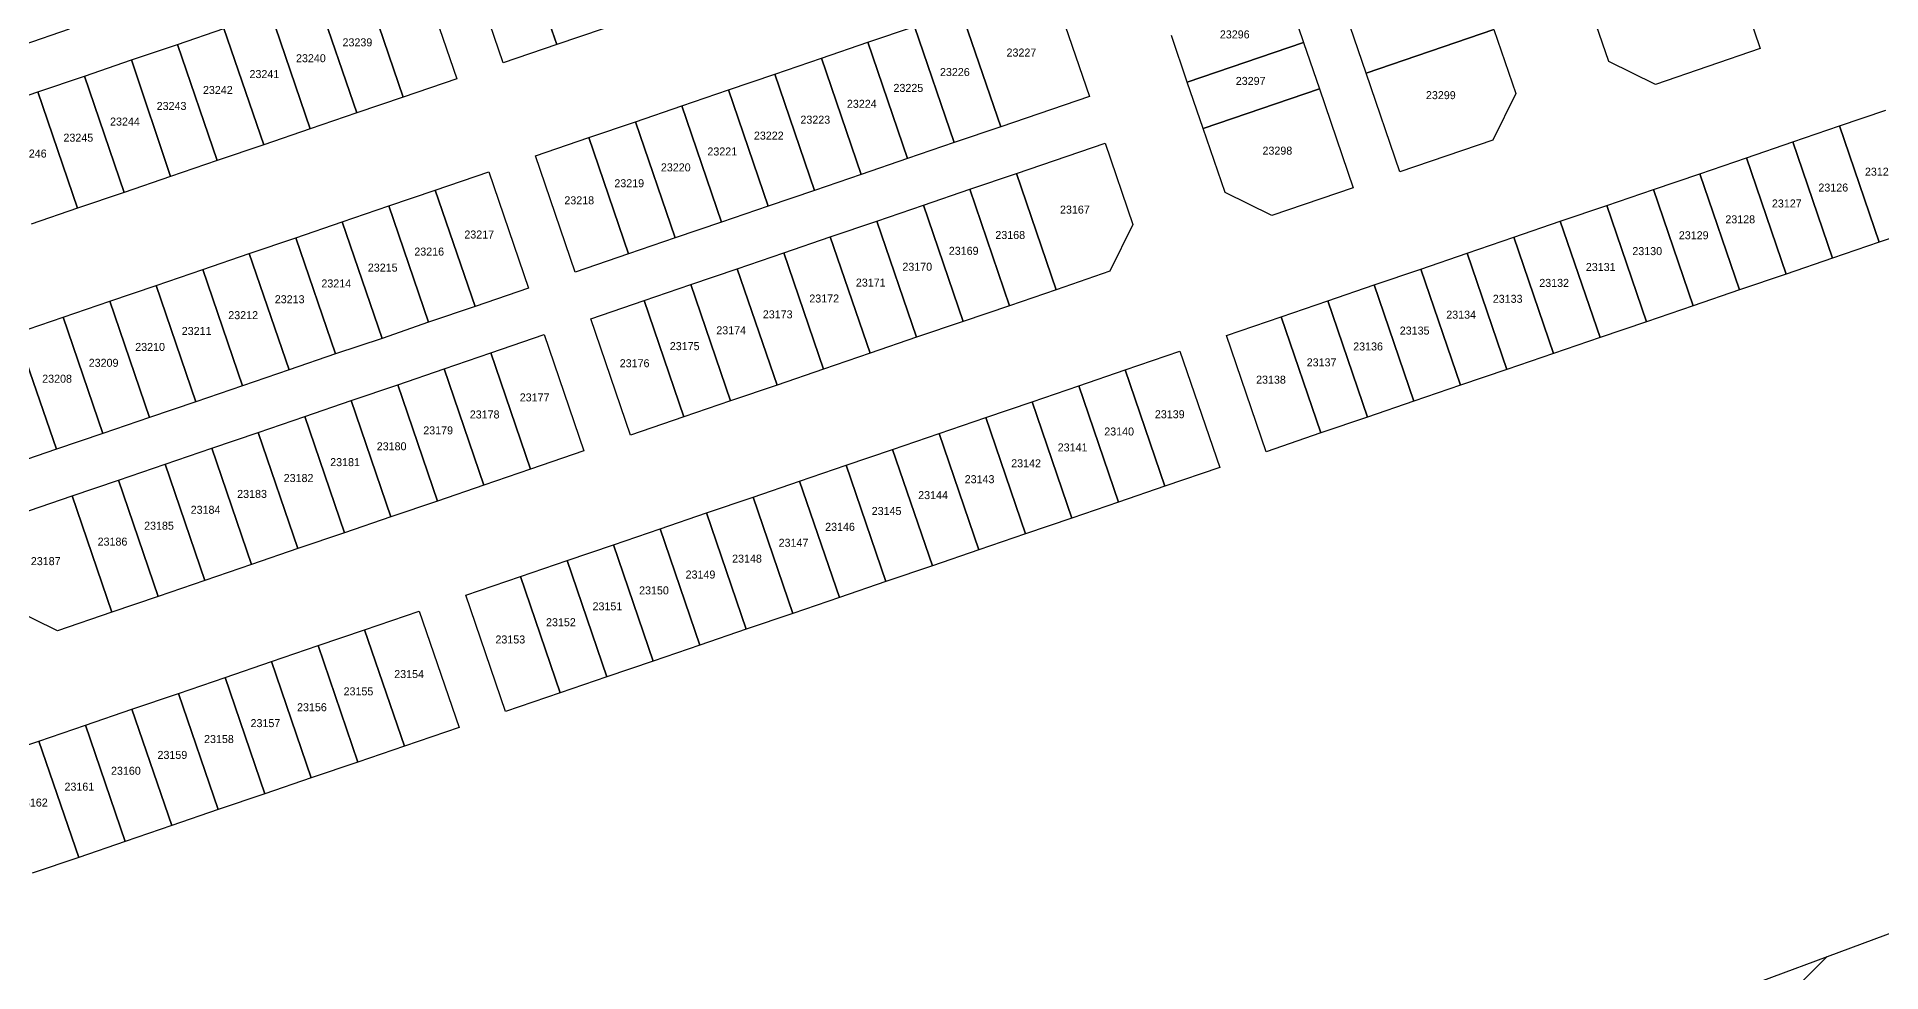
# Model space of a CAD drawing. Header units: metres. Extents: x -750 to 1235, y -4011 to -2636.
# Drawn here: x -498 to -455.68, y -2767.37 to -2745.91 of the extents above; entities that cross this region are included whole.
import ezdxf

# ---------------------------------------------------------------- set-up
doc = ezdxf.new("R2010")
doc.units = ezdxf.units.M
doc.header["$MEASUREMENT"] = 0
for name, color, linetype in [('EDIT2', 7, 'CONTINUOUS'), ('LOTS', 8, 'CONTINUOUS'), ('NO_LOT', 7, 'CONTINUOUS')]:
    doc.layers.add(name, color=color, linetype=linetype)
doc.styles.add('MtXpl_MS_Shell_Dlg_2', font='')
doc.styles.get('MtXpl_MS_Shell_Dlg_2').set_extended_font_data('MS Shell Dlg 2')

msp = doc.modelspace()

# ---------------------------------------------------------------- hatches: boundary and pattern name
at = {"layer": 'EDIT2'}
h = msp.add_hatch(dxfattribs=at)
h.set_pattern_fill('ANSI31', color=20, scale=20)
h.set_pattern_definition([(45, (-7466.406, -4264.5997), (-1.76776695, 1.76776695), [])])
h.paths.add_polyline_path([(-636.424, -2721.829), (-497.101, -2781.909), (-426.172, -2755.61), (-450.436, -2784.074), (-458.086, -2791.605), (-464.836, -2798.251), (-471.548, -2809.24), (-473.809, -2815.5), (-480.555, -2828.362), (-490.486, -2834.337), (-495.562, -2831.511), (-499.898, -2836.45), (-510.029, -2847.989), (-522.095, -2861.783), (-531.838, -2872.929), (-538.181, -2881.312), (-536.39, -2886.166), (-669.227, -2903.454), (-660.329, -2888.897), (-667.879, -2875.366), (-680.158, -2853.378), (-684.271, -2846.318), (-696.325, -2825.627), (-698.629, -2814.608), (-687.643, -2800.273), (-671.925, -2805.167), (-674.041, -2784.622), (-674.279, -2779.985), (-674.791, -2770.017), (-662.431, -2742.029), (-660.368, -2741.277), (-641.627, -2734.434)])

# ---------------------------------------------------------------- linework, layer by layer
at = {"layer": 'LOTS', "color": 7}
for p, q in [((-486.068, -2746.092), (-486.979, -2743.424)), ((-486.979, -2743.424), (-486.068, -2746.092)), ((-489.274, -2744.207), (-488.363, -2746.875)), ((-487.295, -2746.511), (-488.207, -2743.843)), ((-459.232, -2743.917), (-458.457, -2746.184)), ((-489.59, -2747.295), (-490.501, -2744.627)), ((-490.501, -2744.627), (-489.59, -2747.295)), ((-490.657, -2747.659), (-491.568, -2744.991)), ((-491.568, -2744.991), (-490.657, -2747.659)), ((-469.299, -2744.972), (-468.934, -2746.039)), ((-461.932, -2746.478), (-462.434, -2745.01)), ((-491.724, -2748.024), (-492.636, -2745.355)), ((-492.636, -2745.355), (-491.724, -2748.024)), ((-476.795, -2745.308), (-475.883, -2747.976)), ((-475.883, -2747.976), (-476.795, -2745.308)), ((-474.486, -2745.413), (-473.848, -2747.281)), ((-497.251, -2745.74), (-498.318, -2746.105)), ((-494.77, -2746.085), (-493.703, -2745.72)), ((-492.791, -2748.388), (-493.703, -2745.72)), ((-493.703, -2745.72), (-492.791, -2748.388)), ((-485.001, -2745.727), (-486.068, -2746.092)), ((-478.929, -2746.037), (-477.862, -2745.672)), ((-477.862, -2745.672), (-476.95, -2748.34)), ((-476.95, -2748.34), (-477.862, -2745.672)), ((-471.603, -2746.951), (-471.967, -2745.884)), ((-467.502, -2746.744), (-467.866, -2745.677)), ((-467.502, -2746.744), (-464.567, -2745.742)), ((-464.567, -2745.742), (-467.502, -2746.744)), ((-464.567, -2745.742), (-464.066, -2747.209)), ((-495.822, -2746.443), (-494.77, -2746.085)), ((-493.859, -2748.753), (-494.77, -2746.085)), ((-494.77, -2746.085), (-493.859, -2748.753)), ((-486.068, -2746.092), (-487.295, -2746.511)), ((-479.996, -2746.401), (-478.929, -2746.037)), ((-478.929, -2746.037), (-478.018, -2748.705)), ((-478.018, -2748.705), (-478.929, -2746.037)), ((-468.934, -2746.039), (-471.603, -2746.951)), ((-471.603, -2746.951), (-468.934, -2746.039)), ((-468.934, -2746.039), (-468.57, -2747.107)), ((-458.457, -2746.184), (-460.859, -2747.005)), ((-496.904, -2746.814), (-495.822, -2746.443)), ((-494.926, -2749.117), (-495.822, -2746.443)), ((-495.822, -2746.443), (-494.926, -2749.117)), ((-482.13, -2747.13), (-481.063, -2746.766)), ((-481.063, -2746.766), (-479.996, -2746.401)), ((-481.063, -2746.766), (-480.152, -2749.434)), ((-480.152, -2749.434), (-481.063, -2746.766)), ((-479.996, -2746.401), (-479.085, -2749.069)), ((-479.085, -2749.069), (-479.996, -2746.401)), ((-466.727, -2749.012), (-467.502, -2746.744)), ((-460.859, -2747.005), (-461.932, -2746.478)), ((-499.039, -2747.543), (-497.972, -2747.178)), ((-497.972, -2747.178), (-496.904, -2746.814)), ((-497.061, -2749.846), (-497.972, -2747.178)), ((-497.972, -2747.178), (-497.061, -2749.846)), ((-495.993, -2749.482), (-496.904, -2746.814)), ((-496.904, -2746.814), (-495.993, -2749.482)), ((-488.363, -2746.875), (-489.59, -2747.295)), ((-483.198, -2747.495), (-482.13, -2747.13)), ((-482.13, -2747.13), (-481.219, -2749.799)), ((-481.219, -2749.799), (-482.13, -2747.13)), ((-471.238, -2748.018), (-471.603, -2746.951)), ((-468.57, -2747.107), (-471.238, -2748.018)), ((-471.238, -2748.018), (-468.57, -2747.107)), ((-468.57, -2747.107), (-467.795, -2749.374)), ((-464.066, -2747.209), (-464.593, -2748.283)), ((-489.59, -2747.295), (-490.657, -2747.659)), ((-484.265, -2747.859), (-483.198, -2747.495)), ((-483.198, -2747.495), (-482.286, -2750.163)), ((-482.286, -2750.163), (-483.198, -2747.495)), ((-473.848, -2747.281), (-475.883, -2747.976)), ((-456.641, -2747.958), (-455.574, -2747.594)), ((-491.724, -2748.024), (-492.791, -2748.388)), ((-490.657, -2747.659), (-491.724, -2748.024)), ((-485.332, -2748.224), (-484.265, -2747.859)), ((-484.265, -2747.859), (-483.354, -2750.527)), ((-483.354, -2750.527), (-484.265, -2747.859)), ((-475.883, -2747.976), (-476.95, -2748.34)), ((-470.737, -2749.485), (-471.238, -2748.018)), ((-457.709, -2748.323), (-456.641, -2747.958)), ((-455.73, -2750.626), (-456.641, -2747.958)), ((-456.641, -2747.958), (-455.73, -2750.626)), ((-492.791, -2748.388), (-493.859, -2748.753)), ((-486.559, -2748.643), (-485.332, -2748.224)), ((-485.332, -2748.224), (-484.421, -2750.892)), ((-484.421, -2750.892), (-485.332, -2748.224)), ((-476.95, -2748.34), (-478.018, -2748.705)), ((-475.523, -2749.045), (-473.488, -2748.35)), ((-473.488, -2748.35), (-472.85, -2750.217)), ((-464.593, -2748.283), (-466.727, -2749.012)), ((-458.776, -2748.687), (-457.709, -2748.323)), ((-456.797, -2750.991), (-457.709, -2748.323)), ((-457.709, -2748.323), (-456.797, -2750.991)), ((-493.859, -2748.753), (-494.926, -2749.117)), ((-485.648, -2751.311), (-486.559, -2748.643)), ((-478.018, -2748.705), (-479.085, -2749.069)), ((-459.843, -2749.052), (-458.776, -2748.687)), ((-457.865, -2751.355), (-458.776, -2748.687)), ((-458.776, -2748.687), (-457.865, -2751.355)), ((-494.926, -2749.117), (-495.993, -2749.482)), ((-488.854, -2749.427), (-487.626, -2749.007)), ((-487.626, -2749.007), (-486.715, -2751.676)), ((-479.085, -2749.069), (-480.152, -2749.434)), ((-476.59, -2749.409), (-475.523, -2749.045)), ((-474.612, -2751.713), (-475.523, -2749.045)), ((-475.523, -2749.045), (-474.612, -2751.713)), ((-460.91, -2749.416), (-459.843, -2749.052)), ((-458.932, -2751.72), (-459.843, -2749.052)), ((-459.843, -2749.052), (-458.932, -2751.72)), ((-495.993, -2749.482), (-497.061, -2749.846)), ((-489.921, -2749.791), (-488.854, -2749.427)), ((-488.854, -2749.427), (-487.942, -2752.095)), ((-487.942, -2752.095), (-488.854, -2749.427)), ((-480.152, -2749.434), (-481.219, -2749.799)), ((-477.658, -2749.774), (-476.59, -2749.409)), ((-475.684, -2752.08), (-476.59, -2749.409)), ((-476.59, -2749.409), (-475.684, -2752.08)), ((-469.663, -2750.012), (-470.737, -2749.485)), ((-467.795, -2749.374), (-469.663, -2750.012)), ((-461.978, -2749.781), (-460.91, -2749.416)), ((-459.999, -2752.085), (-460.91, -2749.416)), ((-460.91, -2749.416), (-459.999, -2752.085)), ((-497.061, -2749.846), (-498.128, -2750.211)), ((-492.056, -2750.52), (-490.988, -2750.156)), ((-490.988, -2750.156), (-489.921, -2749.791)), ((-490.988, -2750.156), (-490.072, -2752.834)), ((-490.072, -2752.834), (-490.988, -2750.156)), ((-489.921, -2749.791), (-489.01, -2752.459)), ((-489.01, -2752.459), (-489.921, -2749.791)), ((-482.286, -2750.163), (-483.354, -2750.527)), ((-481.219, -2749.799), (-482.286, -2750.163)), ((-479.792, -2750.503), (-478.725, -2750.138)), ((-478.725, -2750.138), (-477.658, -2749.774)), ((-477.813, -2752.806), (-478.725, -2750.138)), ((-478.725, -2750.138), (-477.813, -2752.806)), ((-476.746, -2752.442), (-477.658, -2749.774)), ((-477.658, -2749.774), (-476.746, -2752.442)), ((-464.112, -2750.51), (-463.045, -2750.145)), ((-463.045, -2750.145), (-461.978, -2749.781)), ((-462.133, -2752.813), (-463.045, -2750.145)), ((-463.045, -2750.145), (-462.133, -2752.813)), ((-461.066, -2752.449), (-461.978, -2749.781)), ((-461.978, -2749.781), (-461.066, -2752.449)), ((-493.123, -2750.885), (-492.056, -2750.52)), ((-492.056, -2750.52), (-491.144, -2753.188)), ((-491.144, -2753.188), (-492.056, -2750.52)), ((-483.354, -2750.527), (-484.421, -2750.892)), ((-480.859, -2750.867), (-479.792, -2750.503)), ((-478.88, -2753.171), (-479.792, -2750.503)), ((-479.792, -2750.503), (-478.88, -2753.171)), ((-472.85, -2750.217), (-473.377, -2751.291)), ((-465.179, -2750.874), (-464.112, -2750.51)), ((-463.201, -2753.178), (-464.112, -2750.51)), ((-464.112, -2750.51), (-463.201, -2753.178)), ((-454.663, -2750.262), (-455.73, -2750.626)), ((-494.19, -2751.249), (-493.123, -2750.885)), ((-493.123, -2750.885), (-492.211, -2753.553)), ((-492.211, -2753.553), (-493.123, -2750.885)), ((-484.421, -2750.892), (-485.648, -2751.311)), ((-481.926, -2751.232), (-480.859, -2750.867)), ((-479.948, -2753.535), (-480.859, -2750.867)), ((-480.859, -2750.867), (-479.948, -2753.535)), ((-466.246, -2751.239), (-465.179, -2750.874)), ((-464.268, -2753.542), (-465.179, -2750.874)), ((-465.179, -2750.874), (-464.268, -2753.542)), ((-456.797, -2750.991), (-457.865, -2751.355)), ((-455.73, -2750.626), (-456.797, -2750.991)), ((-495.257, -2751.614), (-494.19, -2751.249)), ((-494.19, -2751.249), (-493.279, -2753.917)), ((-493.279, -2753.917), (-494.19, -2751.249)), ((-482.994, -2751.596), (-481.926, -2751.232)), ((-481.015, -2753.9), (-481.926, -2751.232)), ((-481.926, -2751.232), (-481.015, -2753.9)), ((-473.377, -2751.291), (-474.612, -2751.713)), ((-467.314, -2751.604), (-466.246, -2751.239)), ((-465.335, -2753.907), (-466.246, -2751.239)), ((-466.246, -2751.239), (-465.335, -2753.907)), ((-457.865, -2751.355), (-458.932, -2751.72)), ((-496.324, -2751.978), (-495.257, -2751.614)), ((-495.257, -2751.614), (-494.346, -2754.282)), ((-494.346, -2754.282), (-495.257, -2751.614)), ((-486.715, -2751.676), (-487.942, -2752.095)), ((-484.061, -2751.961), (-482.994, -2751.596)), ((-482.082, -2754.264), (-482.994, -2751.596)), ((-482.994, -2751.596), (-482.082, -2754.264)), ((-474.612, -2751.713), (-475.684, -2752.08)), ((-468.381, -2751.968), (-467.314, -2751.604)), ((-466.403, -2754.272), (-467.314, -2751.604)), ((-467.314, -2751.604), (-466.403, -2754.272)), ((-458.932, -2751.72), (-459.999, -2752.085)), ((-497.392, -2752.343), (-496.324, -2751.978)), ((-496.324, -2751.978), (-495.413, -2754.646)), ((-495.413, -2754.646), (-496.324, -2751.978)), ((-487.942, -2752.095), (-489.01, -2752.459)), ((-485.288, -2752.38), (-484.061, -2751.961)), ((-483.149, -2754.629), (-484.061, -2751.961)), ((-484.061, -2751.961), (-483.149, -2754.629)), ((-475.684, -2752.08), (-476.746, -2752.442)), ((-469.448, -2752.333), (-468.381, -2751.968)), ((-467.47, -2754.636), (-468.381, -2751.968)), ((-468.381, -2751.968), (-467.47, -2754.636)), ((-459.999, -2752.085), (-461.066, -2752.449)), ((-498.459, -2752.707), (-497.392, -2752.343)), ((-498.459, -2752.707), (-497.547, -2755.375)), ((-497.547, -2755.375), (-498.459, -2752.707)), ((-497.392, -2752.343), (-496.48, -2755.011)), ((-496.48, -2755.011), (-497.392, -2752.343)), ((-489.01, -2752.459), (-490.072, -2752.834)), ((-484.377, -2755.048), (-485.288, -2752.38)), ((-476.746, -2752.442), (-477.813, -2752.806)), ((-470.703, -2752.761), (-469.448, -2752.333)), ((-468.537, -2755), (-469.448, -2752.333)), ((-469.448, -2752.333), (-468.537, -2755)), ((-461.066, -2752.449), (-462.133, -2752.813)), ((-490.072, -2752.834), (-491.144, -2753.188)), ((-487.582, -2753.163), (-486.355, -2752.744)), ((-486.355, -2752.744), (-485.444, -2755.412)), ((-477.813, -2752.806), (-478.88, -2753.171)), ((-473.025, -2753.554), (-471.77, -2753.126)), ((-471.77, -2753.126), (-470.859, -2755.794)), ((-469.792, -2755.429), (-470.703, -2752.761)), ((-462.133, -2752.813), (-463.201, -2753.178)), ((-492.211, -2753.553), (-493.279, -2753.917)), ((-491.144, -2753.188), (-492.211, -2753.553)), ((-489.717, -2753.893), (-488.649, -2753.528)), ((-488.649, -2753.528), (-487.582, -2753.163)), ((-487.738, -2756.196), (-488.649, -2753.528)), ((-488.649, -2753.528), (-487.738, -2756.196)), ((-486.671, -2755.832), (-487.582, -2753.163)), ((-487.582, -2753.163), (-486.671, -2755.832)), ((-479.948, -2753.535), (-481.015, -2753.9)), ((-478.88, -2753.171), (-479.948, -2753.535)), ((-474.093, -2753.919), (-473.025, -2753.554)), ((-472.114, -2756.222), (-473.025, -2753.554)), ((-473.025, -2753.554), (-472.114, -2756.222)), ((-464.268, -2753.542), (-465.335, -2753.907)), ((-463.201, -2753.178), (-464.268, -2753.542)), ((-493.279, -2753.917), (-494.346, -2754.282)), ((-490.784, -2754.257), (-489.717, -2753.893)), ((-488.805, -2756.561), (-489.717, -2753.893)), ((-489.717, -2753.893), (-488.805, -2756.561)), ((-481.015, -2753.9), (-482.082, -2754.264)), ((-475.16, -2754.283), (-474.093, -2753.919)), ((-473.182, -2756.587), (-474.093, -2753.919)), ((-474.093, -2753.919), (-473.182, -2756.587)), ((-465.335, -2753.907), (-466.403, -2754.272)), ((-494.346, -2754.282), (-495.413, -2754.646)), ((-491.851, -2754.622), (-490.784, -2754.257)), ((-489.873, -2756.925), (-490.784, -2754.257)), ((-490.784, -2754.257), (-489.873, -2756.925)), ((-482.082, -2754.264), (-483.149, -2754.629)), ((-476.227, -2754.648), (-475.16, -2754.283)), ((-474.249, -2756.951), (-475.16, -2754.283)), ((-475.16, -2754.283), (-474.249, -2756.951)), ((-466.403, -2754.272), (-467.47, -2754.636)), ((-495.413, -2754.646), (-496.48, -2755.011)), ((-492.918, -2754.986), (-491.851, -2754.622)), ((-490.94, -2757.29), (-491.851, -2754.622)), ((-491.851, -2754.622), (-490.94, -2757.29)), ((-483.149, -2754.629), (-484.377, -2755.048)), ((-477.294, -2755.013), (-476.227, -2754.648)), ((-475.316, -2757.316), (-476.227, -2754.648)), ((-476.227, -2754.648), (-475.316, -2757.316)), ((-467.47, -2754.636), (-468.537, -2755)), ((-496.48, -2755.011), (-497.547, -2755.375)), ((-493.985, -2755.351), (-492.918, -2754.986)), ((-492.007, -2757.654), (-492.918, -2754.986)), ((-492.918, -2754.986), (-492.007, -2757.654)), ((-478.362, -2755.377), (-477.294, -2755.013)), ((-476.383, -2757.681), (-477.294, -2755.013)), ((-477.294, -2755.013), (-476.383, -2757.681)), ((-468.537, -2755), (-469.792, -2755.429)), ((-497.547, -2755.375), (-499.593, -2756.074)), ((-495.053, -2755.715), (-493.985, -2755.351)), ((-493.075, -2758.019), (-493.985, -2755.351)), ((-493.985, -2755.351), (-493.075, -2758.019)), ((-485.444, -2755.412), (-486.671, -2755.832)), ((-479.429, -2755.741), (-478.362, -2755.377)), ((-477.45, -2758.045), (-478.362, -2755.377)), ((-478.362, -2755.377), (-477.45, -2758.045)), ((-497.187, -2756.444), (-496.12, -2756.08)), ((-496.12, -2756.08), (-495.053, -2755.715)), ((-495.209, -2758.748), (-496.12, -2756.08)), ((-496.12, -2756.08), (-495.209, -2758.748)), ((-494.142, -2758.383), (-495.053, -2755.715)), ((-495.053, -2755.715), (-494.142, -2758.383)), ((-486.671, -2755.832), (-487.738, -2756.196)), ((-481.563, -2756.471), (-480.496, -2756.106)), ((-480.496, -2756.106), (-479.429, -2755.741)), ((-479.585, -2758.774), (-480.496, -2756.106)), ((-480.496, -2756.106), (-479.585, -2758.774)), ((-478.517, -2758.41), (-479.429, -2755.741)), ((-479.429, -2755.741), (-478.517, -2758.41)), ((-470.859, -2755.794), (-472.114, -2756.222)), ((-499.233, -2757.143), (-497.187, -2756.444)), ((-496.276, -2759.112), (-497.187, -2756.444)), ((-497.187, -2756.444), (-496.276, -2759.112)), ((-487.738, -2756.196), (-488.805, -2756.561)), ((-482.63, -2756.835), (-481.563, -2756.471)), ((-480.652, -2759.139), (-481.563, -2756.471)), ((-481.563, -2756.471), (-480.652, -2759.139)), ((-472.114, -2756.222), (-473.182, -2756.587)), ((-489.873, -2756.925), (-490.94, -2757.29)), ((-488.805, -2756.561), (-489.873, -2756.925)), ((-483.698, -2757.2), (-482.63, -2756.835)), ((-481.719, -2759.503), (-482.63, -2756.835)), ((-482.63, -2756.835), (-481.719, -2759.503)), ((-474.249, -2756.951), (-475.316, -2757.316)), ((-473.182, -2756.587), (-474.249, -2756.951)), ((-490.94, -2757.29), (-492.007, -2757.654)), ((-484.765, -2757.564), (-483.698, -2757.2)), ((-482.786, -2759.868), (-483.698, -2757.2)), ((-483.698, -2757.2), (-482.786, -2759.868)), ((-475.316, -2757.316), (-476.383, -2757.681)), ((-492.007, -2757.654), (-493.075, -2758.019)), ((-485.832, -2757.928), (-484.765, -2757.564)), ((-483.854, -2760.232), (-484.765, -2757.564)), ((-484.765, -2757.564), (-483.854, -2760.232)), ((-476.383, -2757.681), (-477.45, -2758.045)), ((-493.075, -2758.019), (-494.142, -2758.383)), ((-486.899, -2758.293), (-485.832, -2757.928)), ((-484.921, -2760.597), (-485.832, -2757.928)), ((-485.832, -2757.928), (-484.921, -2760.597)), ((-477.45, -2758.045), (-478.517, -2758.41)), ((-494.142, -2758.383), (-495.209, -2758.748)), ((-488.155, -2758.722), (-486.899, -2758.293)), ((-485.988, -2760.961), (-486.899, -2758.293)), ((-486.899, -2758.293), (-485.988, -2760.961)), ((-478.517, -2758.41), (-479.585, -2758.774)), ((-497.521, -2759.537), (-498.595, -2759.01)), ((-495.209, -2758.748), (-496.276, -2759.112)), ((-487.243, -2761.39), (-488.155, -2758.722)), ((-479.585, -2758.774), (-480.652, -2759.139)), ((-496.276, -2759.112), (-497.521, -2759.537)), ((-490.477, -2759.515), (-489.222, -2759.086)), ((-489.222, -2759.086), (-488.31, -2761.754)), ((-480.652, -2759.139), (-481.719, -2759.503)), ((-492.611, -2760.244), (-491.544, -2759.879)), ((-491.544, -2759.879), (-490.477, -2759.515)), ((-490.633, -2762.548), (-491.544, -2759.879)), ((-491.544, -2759.879), (-490.633, -2762.548)), ((-489.565, -2762.183), (-490.477, -2759.515)), ((-490.477, -2759.515), (-489.565, -2762.183)), ((-482.786, -2759.868), (-483.854, -2760.232)), ((-481.719, -2759.503), (-482.786, -2759.868)), ((-493.679, -2760.608), (-492.611, -2760.244)), ((-491.7, -2762.912), (-492.611, -2760.244)), ((-492.611, -2760.244), (-491.7, -2762.912)), ((-483.854, -2760.232), (-484.921, -2760.597)), ((-494.746, -2760.973), (-493.679, -2760.608)), ((-492.767, -2763.277), (-493.679, -2760.608)), ((-493.679, -2760.608), (-492.767, -2763.277)), ((-484.921, -2760.597), (-485.988, -2760.961)), ((-495.813, -2761.338), (-494.746, -2760.973)), ((-493.835, -2763.641), (-494.746, -2760.973)), ((-494.746, -2760.973), (-493.835, -2763.641)), ((-485.988, -2760.961), (-487.243, -2761.39)), ((-496.88, -2761.702), (-495.813, -2761.338)), ((-494.902, -2764.006), (-495.813, -2761.338)), ((-495.813, -2761.338), (-494.902, -2764.006)), ((-497.947, -2762.067), (-496.88, -2761.702)), ((-495.969, -2764.37), (-496.88, -2761.702)), ((-496.88, -2761.702), (-495.969, -2764.37)), ((-488.31, -2761.754), (-489.565, -2762.183)), ((-499.015, -2762.431), (-497.947, -2762.067)), ((-497.036, -2764.735), (-497.947, -2762.067)), ((-497.947, -2762.067), (-497.036, -2764.735)), ((-489.565, -2762.183), (-490.633, -2762.548)), ((-490.633, -2762.548), (-491.7, -2762.912)), ((-492.767, -2763.277), (-493.835, -2763.641)), ((-491.7, -2762.912), (-492.767, -2763.277)), ((-493.835, -2763.641), (-494.902, -2764.006)), ((-494.902, -2764.006), (-495.969, -2764.37)), ((-495.969, -2764.37), (-497.036, -2764.735)), ((-497.036, -2764.735), (-498.103, -2765.099))]:
    msp.add_line(p, q, dxfattribs=at)
at = {"layer": 'LOTS', "color": 10}
msp.add_line((-497.101, -2781.909), (-426.172, -2755.61), dxfattribs=at)

# ---------------------------------------------------------------- texts
at = {"layer": 'NO_LOT', "color": 7, "linetype": 'Continuous', "style": 'MtXpl_MS_Shell_Dlg_2'}
for s, p in [('23239', (-490.983, -2746.131)), ('23296', (-470.855, -2745.949)), ('23240', (-492.05, -2746.495)), ('23227', (-475.749, -2746.365)), ('23241', (-493.117, -2746.859)), ('23226', (-477.276, -2746.812)), ('23242', (-494.185, -2747.224)), ('23225', (-478.343, -2747.176)), ('23297', (-470.49, -2747.016)), ('23299', (-466.127, -2747.342)), ('23243', (-495.247, -2747.59)), ('23224', (-479.411, -2747.541)), ('23244', (-496.316, -2747.948)), ('23223', (-480.478, -2747.905)), ('23246', (-498.454, -2748.682)), ('23245', (-497.386, -2748.318)), ('23221', (-482.612, -2748.634)), ('23222', (-481.545, -2748.27)), ('23298', (-469.877, -2748.615)), ('23220', (-483.679, -2748.999)), ('23125', (-456.056, -2749.098)), ('23219', (-484.747, -2749.363)), ('23126', (-457.123, -2749.462)), ('23218', (-485.894, -2749.755)), ('23127', (-458.19, -2749.827)), ('23167', (-474.523, -2749.968)), ('23128', (-459.258, -2750.191)), ('23217', (-488.188, -2750.539)), ('23168', (-476.006, -2750.55)), ('23129', (-460.325, -2750.556)), ('23216', (-489.336, -2750.931)), ('23169', (-477.074, -2750.913)), ('23130', (-461.392, -2750.92)), ('23215', (-490.402, -2751.298)), ('23171', (-479.206, -2751.642)), ('23170', (-478.139, -2751.278)), ('23131', (-462.459, -2751.285)), ('23213', (-492.537, -2752.024)), ('23214', (-491.468, -2751.662)), ('23172', (-480.274, -2752.007)), ('23133', (-464.594, -2752.014)), ('23132', (-463.527, -2751.649)), ('23212', (-493.604, -2752.389)), ('23173', (-481.341, -2752.371)), ('23134', (-465.661, -2752.378)), ('23211', (-494.672, -2752.753)), ('23174', (-482.408, -2752.736)), ('23135', (-466.728, -2752.743)), ('23210', (-495.739, -2753.118)), ('23175', (-483.475, -2753.1)), ('23136', (-467.796, -2753.107)), ('23209', (-496.806, -2753.482)), ('23176', (-484.623, -2753.492)), ('23137', (-468.863, -2753.472)), ('23208', (-497.873, -2753.847)), ('23138', (-470.024, -2753.869)), ('23177', (-486.917, -2754.276)), ('23178', (-488.064, -2754.667)), ('23139', (-472.346, -2754.662)), ('23180', (-490.198, -2755.397)), ('23179', (-489.131, -2755.032)), ('23141', (-474.575, -2755.423)), ('23140', (-473.507, -2755.058)), ('23181', (-491.266, -2755.761)), ('23142', (-475.642, -2755.787)), ('23182', (-492.333, -2756.126)), ('23143', (-476.709, -2756.152)), ('23183', (-493.4, -2756.49)), ('23144', (-477.776, -2756.517)), ('23184', (-494.467, -2756.854)), ('23145', (-478.843, -2756.881)), ('23185', (-495.535, -2757.219)), ('23146', (-479.911, -2757.245)), ('23186', (-496.602, -2757.584)), ('23148', (-482.045, -2757.974)), ('23147', (-480.978, -2757.61)), ('23187', (-498.134, -2758.032)), ('23149', (-483.112, -2758.339)), ('23150', (-484.179, -2758.703)), ('23151', (-485.247, -2759.068)), ('23152', (-486.314, -2759.433)), ('23153', (-487.475, -2759.829)), ('23154', (-489.797, -2760.622)), ('23155', (-490.959, -2761.019)), ('23157', (-493.093, -2761.748)), ('23156', (-492.026, -2761.383)), ('23158', (-494.16, -2762.113)), ('23159', (-495.228, -2762.477)), ('23160', (-496.295, -2762.841)), ('23161', (-497.362, -2763.206)), ('23162', (-498.429, -2763.57))]:
    msp.add_text(s, height=0.1836, dxfattribs=at).set_placement(p)

doc.saveas('drawing.dxf')
